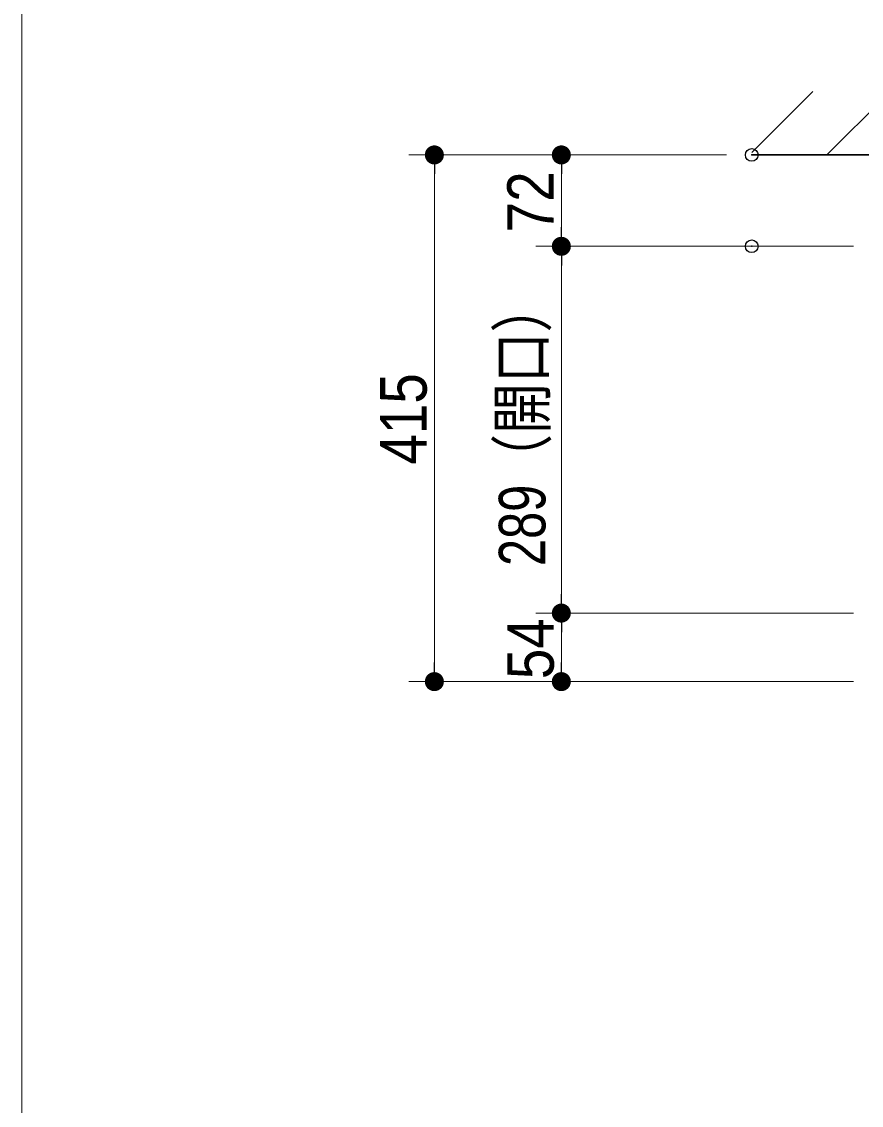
# Model space of a CAD drawing. Units: millimetres, scale not verified. Extents: x -6062 to 6062, y -3045 to 3045.
# Drawn here: x -2788 to -2126, y 531 to 1385 of the extents above; entities that cross this region are included whole.
import ezdxf
from ezdxf.enums import TextEntityAlignment as Align

# ---------------------------------------------------------------- set-up
doc = ezdxf.new("R2010")
doc.units = ezdxf.units.MM
doc.header["$LTSCALE"] = 20
doc.header["$PDMODE"] = 32
doc.header["$PDSIZE"] = 10
for name, color, linetype, lineweight in [('0-1_1図面枠', 7, 'Continuous', 20), ('0-2_2寸法-1', 7, 'Continuous', 15), ('0-3_0', 7, 'Continuous', 25), ('0-5_5ボウル・キャビネット', 7, 'Continuous', 15)]:
    doc.layers.add(name, color=color, linetype=linetype, lineweight=lineweight)
doc.layers.add('0-4_Defpoints', color=7, linetype='Continuous')
doc.styles.add('ＭＳ Ｐゴシック', font='')
doc.styles.get('ＭＳ Ｐゴシック').set_extended_font_data('MS PGothic')

# ---------------------------------------------------------------- blocks, each defined once
blk = doc.blocks.new('_Dot')
at = {"layer": '0-3_0'}
blk.add_line((-10, 0), (-20, 0), dxfattribs=at)
for points in [[(0, 0), (-10, 0), (-9.92, 1.25)], [(0, 0), (-9.92, -1.25), (-10, 0)], [(0, 0), (-9.92, 1.25), (-9.69, 2.49)], [(0, 0), (-9.69, -2.49), (-9.92, -1.25)], [(0, 0), (-9.69, 2.49), (-9.3, 3.68)], [(0, 0), (-9.3, -3.68), (-9.69, -2.49)], [(0, 0), (-9.3, 3.68), (-8.76, 4.82)], [(0, 0), (-8.76, -4.82), (-9.3, -3.68)], [(0, 0), (-8.76, 4.82), (-8.09, 5.88)], [(0, 0), (-8.09, -5.88), (-8.76, -4.82)], [(0, 0), (-8.09, 5.88), (-7.29, 6.85)], [(0, 0), (-7.29, -6.85), (-8.09, -5.88)], [(0, 0), (-7.29, 6.85), (-6.37, 7.71)], [(0, 0), (-6.37, -7.71), (-7.29, -6.85)], [(0, 0), (-6.37, 7.71), (-5.36, 8.44)], [(0, 0), (-5.36, -8.44), (-6.37, -7.71)], [(0, 0), (-5.36, 8.44), (-4.26, 9.05)], [(0, 0), (-4.26, -9.05), (-5.36, -8.44)], [(0, 0), (-4.26, 9.05), (-3.09, 9.51)], [(0, 0), (-3.09, -9.51), (-4.26, -9.05)], [(0, 0), (-3.09, 9.51), (-1.87, 9.82)], [(0, 0), (-1.87, -9.82), (-3.09, -9.51)], [(0, 0), (-1.87, 9.82), (-0.63, 9.98)], [(0, 0), (-0.63, -9.98), (-1.87, -9.82)], [(0, 0), (-0.63, 9.98), (0.63, 9.98)], [(0, 0), (0.63, -9.98), (-0.63, -9.98)], [(0, 0), (0.63, 9.98), (1.87, 9.82)], [(0, 0), (1.87, 9.82), (3.09, 9.51)], [(0, 0), (3.09, 9.51), (4.26, 9.05)], [(0, 0), (4.26, 9.05), (5.36, 8.44)], [(0, 0), (5.36, 8.44), (6.37, 7.71)], [(0, 0), (6.37, 7.71), (7.29, 6.85)], [(0, 0), (7.29, 6.85), (8.09, 5.88)], [(0, 0), (8.09, 5.88), (8.76, 4.82)], [(0, 0), (8.76, 4.82), (9.3, 3.68)], [(0, 0), (9.3, 3.68), (9.69, 2.49)], [(0, 0), (9.69, 2.49), (9.92, 1.25)], [(0, 0), (9.92, 1.25), (10, 0)], [(0, 0), (1.87, -9.82), (0.63, -9.98)], [(0, 0), (3.09, -9.51), (1.87, -9.82)], [(0, 0), (4.26, -9.05), (3.09, -9.51)], [(0, 0), (5.36, -8.44), (4.26, -9.05)], [(0, 0), (6.37, -7.71), (5.36, -8.44)], [(0, 0), (7.29, -6.85), (6.37, -7.71)], [(0, 0), (8.09, -5.88), (7.29, -6.85)], [(0, 0), (8.76, -4.82), (8.09, -5.88)], [(0, 0), (9.3, -3.68), (8.76, -4.82)], [(0, 0), (9.69, -2.49), (9.3, -3.68)], [(0, 0), (9.92, -1.25), (9.69, -2.49)], [(0, 0), (10, 0), (9.92, -1.25)]]:
    blk.add_solid(points, dxfattribs=at)

msp = doc.modelspace()

# ---------------------------------------------------------------- linework, layer by layer
at = {"layer": '0-1_1図面枠', "lineweight": 15}
msp.add_line((-2787.5, -2270), (-2787.5, 2530), dxfattribs=at)
at = {"layer": '0-2_2寸法-1'}
for p, q in [((-2382.5, 1280), (-2482.5, 1280)), ((-2232.5, 1280), (-2382.5, 1280)), ((-2462.5, 880.01), (-2462.5, 1264.99)), ((-2362.5, 1223.01), (-2362.5, 1264.99)), ((-2232.5, 1208), (-2382.5, 1208)), ((-2132.5, 1208), (-2382.5, 1208)), ((-2362.5, 1192.99), (-2362.5, 934.01)), ((-2132.5, 919), (-2382.5, 919)), ((-2132.5, 919), (-2382.5, 919)), ((-2362.5, 880.01), (-2362.5, 903.99)), ((-2382.5, 865), (-2482.5, 865)), ((-2132.5, 865), (-2382.5, 865))]:
    msp.add_line(p, q, dxfattribs=at)
at = {"layer": '0-4_Defpoints'}
for p in [(-2462.5, 1280), (-2362.5, 1280), (-2362.5, 1280), (-2212.5, 1280), (-2212.5, 1208), (-2362.5, 919), (-2362.5, 865)]:
    msp.add_point(p, dxfattribs=at)
at = {"layer": '0-5_5ボウル・キャビネット'}
for p, q in [((-2212.5, 1281.88), (-2164.38, 1330)), ((-2153.42, 1280), (-2103.42, 1330))]:
    msp.add_line(p, q, dxfattribs=at)
at = {"layer": '0-5_5ボウル・キャビネット', "lineweight": 30}
msp.add_line((-812.5, 1280), (-2212.5, 1280), dxfattribs=at)

# ---------------------------------------------------------------- block references
at = {"layer": '0-2_2寸法-1', "xscale": 0.7503418, "yscale": 0.7503418}
for p, rotation in [((-2462.5, 1280), 90), ((-2362.5, 1280), 90), ((-2362.5, 1208), 270), ((-2362.5, 1208), 90), ((-2362.5, 919), 270), ((-2362.5, 919), 90), ((-2462.5, 865), 270), ((-2362.5, 865), 270)]:
    msp.add_blockref('_Dot', p, dxfattribs=dict(at, rotation=rotation))

# ---------------------------------------------------------------- texts
at = {"layer": '0-2_2寸法-1', "style": 'ＭＳ Ｐゴシック'}
for s, width, p in [('72', 0.9, (-2357.44, 1219.02)), ('289（開口）', 0.8, (-2364.08, 956.1)), ('415', 0.9, (-2457.54, 1036)), ('54', 0.9, (-2357.44, 866.92))]:
    msp.add_text(s, height=36.66, rotation=90, dxfattribs=dict(at, width=width)).set_placement(p, align=Align.BOTTOM_LEFT)

doc.saveas('drawing.dxf')
